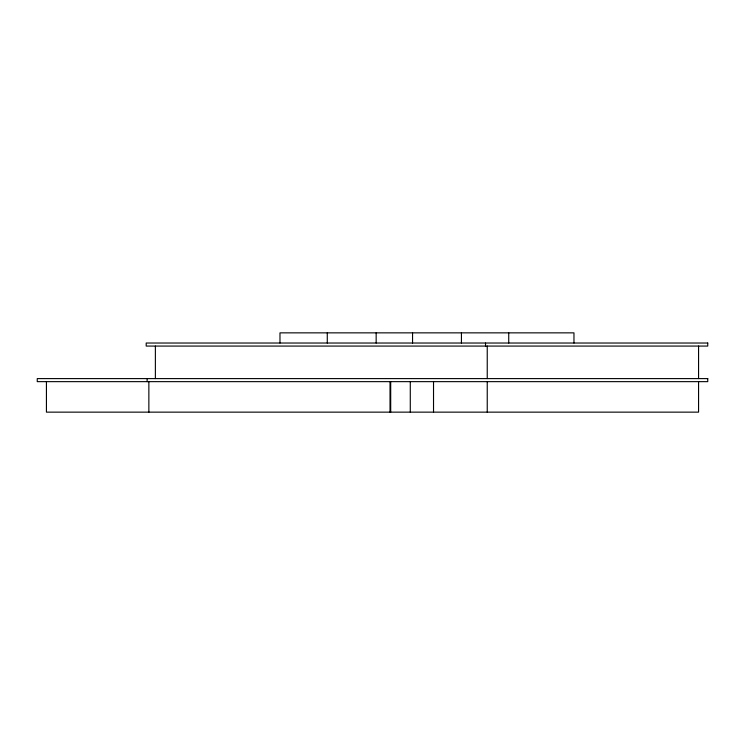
<?xml version="1.0" encoding="UTF-8"?>
<svg xmlns="http://www.w3.org/2000/svg" width="745" height="745" viewBox="0 0 745 745"><rect width="100%" height="100%" fill="white"/><g stroke="black" fill="none" stroke-linecap="round" stroke-linejoin="round"><path stroke-width="1.12" d="M698.568 346.071L698.568 378.6M698.568 381.645L698.568 412.143L46.432 412.143L46.432 381.645M573.967 343.026L573.967 332.857L279.98 332.857L279.98 343.026M508.733 332.857L508.733 343.026M487.239 346.071L487.239 378.6M487.239 381.645L487.239 412.143M485.517 343.026L485.517 346.071M461.434 332.857L461.434 343.026M433.525 381.645L433.525 412.143M412.553 332.857L412.553 343.026M410.281 381.645L410.281 412.143M390.697 381.645L390.697 412.143M390.026 381.645L390.026 412.143M376.16 332.857L376.16 343.026M327.279 332.857L327.279 343.026M155.379 346.071L155.379 378.6M148.86 381.645L148.86 412.143M147.128 378.6L147.128 381.645M707.75 343.026L146.197 343.026L146.197 346.071L707.75 346.071L707.75 343.026M707.75 378.6L37.25 378.6L37.25 381.645L707.75 381.645L707.75 378.6"/></g></svg>
